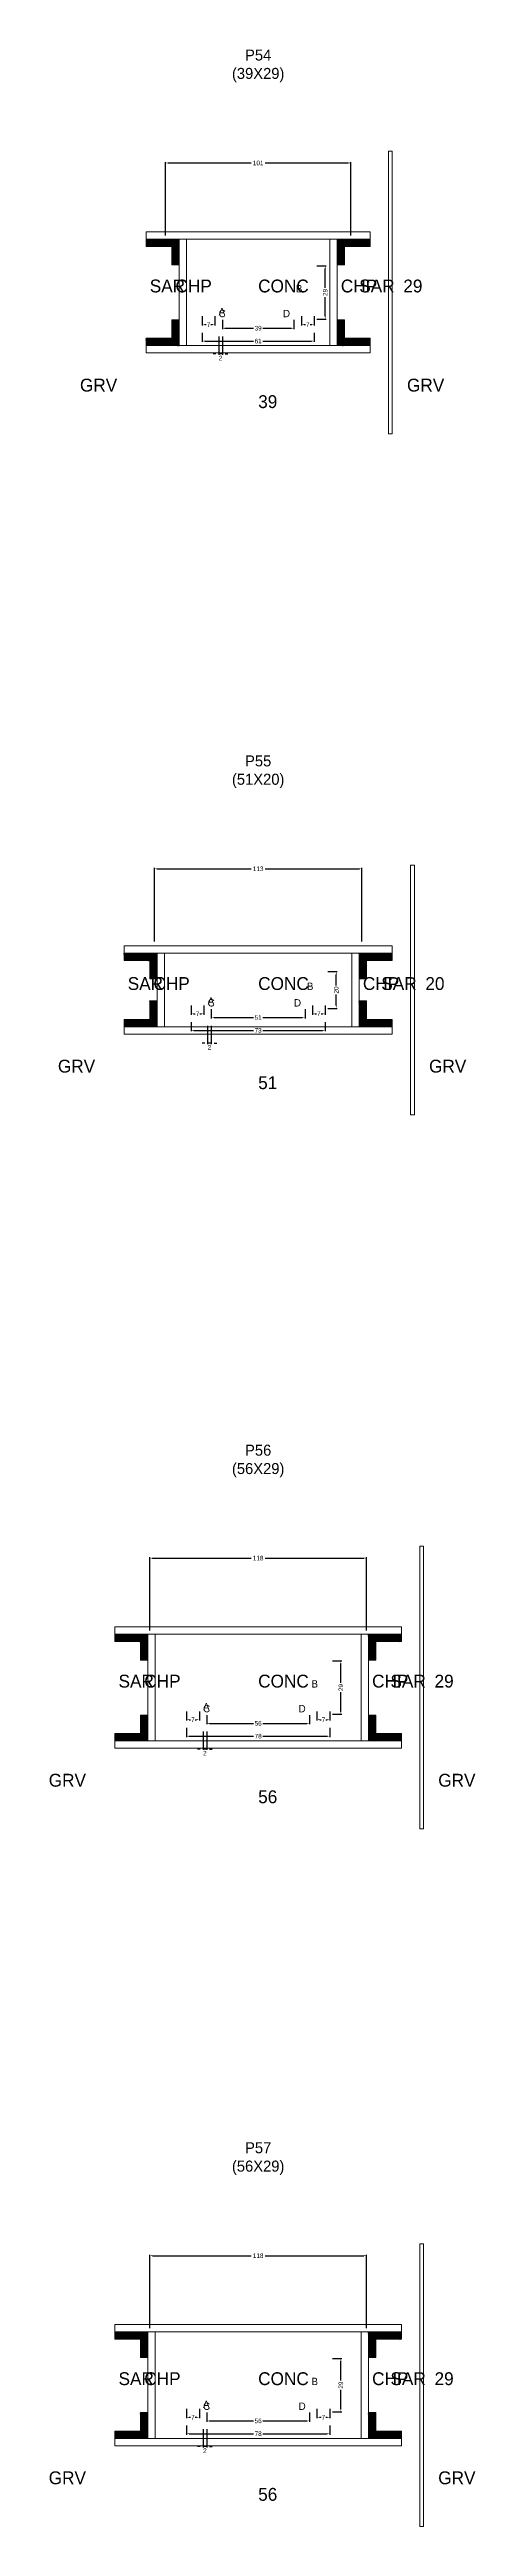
# Model space of a CAD drawing. Header units: centimetres. Extents: x -10500 to 4121, y -45226 to 295.
# Drawn here: x -114 to 118, y -6777 to -5428 of the extents above; entities that cross this region are included whole.
import ezdxf

# ---------------------------------------------------------------- set-up
doc = ezdxf.new("R2010")
doc.units = ezdxf.units.CM
for name, color, linetype in [('COTA', 241, 'Continuous'), ('Hachura', 251, 'Continuous'), ('NOMENCLATURA', 7, 'Continuous'), ('SARRAFO', 251, 'Continuous'), ('Texto Seção', 7, 'Continuous')]:
    doc.layers.add(name, color=color, linetype=linetype)
doc.dimstyles.new('cotax2', dxfattribs={"dimtxt": 2.5, "dimasz": 1.5, "dimexe": 0.5, "dimexo": 0.5, "dimgap": 0.5, "dimtad": 1, "dimcen": 2.5, "dimazin": 3, "dimtfac": 1, "dimtmove": 0, "dimatfit": 3})

# ---------------------------------------------------------------- blocks, each defined once
blk = doc.blocks.new('_CLOSEDFILLED')
at = {"color": 0, "linetype": 'BYBLOCK'}
blk.add_solid([(-1, 0.16), (0, 0), (-1, -0.16)], dxfattribs=at)
blk = doc.blocks.new('*D404')
for p, q in [((-30.5, -5582), (-30.5, -5587)), ((30.5, -5582), (30.5, -5587)), ((-29, -5586.5), (-2.5, -5586.5)), ((2.5, -5586.5), (29, -5586.5))]:
    blk.add_line(p, q)
at = {"layer": 'Defpoints'}
for p in [(-30.5, -5581.5), (30.5, -5581.5), (-30.5, -5586.5)]:
    blk.add_point(p, dxfattribs=at)
at = {"layer": 'COTA', "xscale": 1.5, "yscale": 1.5, "rotation": 180}
blk.add_blockref('_CLOSEDFILLED', (-30.5, -5586.5), dxfattribs=at)
at = {"layer": 'COTA', "xscale": 1.5, "yscale": 1.5}
blk.add_blockref('_CLOSEDFILLED', (30.5, -5586.5), dxfattribs=at)
at = {"layer": 'COTA', "insert": (0, -5586.5), "char_height": 2.5, "attachment_point": 5}
blk.add_mtext('61', dxfattribs=at)
blk = doc.blocks.new('*D405')
for p, q in [((-19.5, -5575), (-19.5, -5580)), ((-18, -5579.5), (-2.5, -5579.5)), ((2.5, -5579.5), (18, -5579.5)), ((19.5, -5575), (19.5, -5580))]:
    blk.add_line(p, q)
at = {"layer": 'Defpoints'}
for p in [(-19.5, -5574.5), (-19.5, -5579.5), (19.5, -5574.5)]:
    blk.add_point(p, dxfattribs=at)
at = {"layer": 'COTA', "xscale": 1.5, "yscale": 1.5, "rotation": 180}
blk.add_blockref('_CLOSEDFILLED', (-19.5, -5579.5), dxfattribs=at)
at = {"layer": 'COTA', "xscale": 1.5, "yscale": 1.5}
blk.add_blockref('_CLOSEDFILLED', (19.5, -5579.5), dxfattribs=at)
at = {"layer": 'COTA', "insert": (0, -5579.5), "char_height": 2.5, "attachment_point": 5}
blk.add_mtext('39', dxfattribs=at)
blk = doc.blocks.new('*D406')
for p, q in [((32, -5545.5), (37, -5545.5)), ((36.5, -5557.5), (36.5, -5547)), ((36.5, -5573), (36.5, -5562.5)), ((32, -5574.5), (37, -5574.5))]:
    blk.add_line(p, q)
at = {"layer": 'Defpoints'}
for p in [(31.5, -5545.5), (31.5, -5574.5), (36.5, -5574.5)]:
    blk.add_point(p, dxfattribs=at)
at = {"layer": 'COTA', "xscale": 1.5, "yscale": 1.5}
for p, rotation in [((36.5, -5545.5), 90), ((36.5, -5574.5), 270)]:
    blk.add_blockref('_CLOSEDFILLED', p, dxfattribs=dict(at, rotation=rotation))
at = {"layer": 'COTA', "insert": (36.5, -5560), "char_height": 2.5, "attachment_point": 5, "rotation": 90}
blk.add_mtext('29', dxfattribs=at)
blk = doc.blocks.new('*D407')
for p, q in [((-30.5, -5573), (-30.5, -5578)), ((-29, -5577.5), (-28.25, -5577.5)), ((-25.75, -5577.5), (-25, -5577.5)), ((-23.5, -5573), (-23.5, -5578))]:
    blk.add_line(p, q)
at = {"layer": 'Defpoints'}
for p in [(-30.5, -5572.5), (-23.5, -5572.5), (-30.5, -5577.5)]:
    blk.add_point(p, dxfattribs=at)
at = {"layer": 'COTA', "xscale": 1.5, "yscale": 1.5, "rotation": 180}
blk.add_blockref('_CLOSEDFILLED', (-30.5, -5577.5), dxfattribs=at)
at = {"layer": 'COTA', "xscale": 1.5, "yscale": 1.5}
blk.add_blockref('_CLOSEDFILLED', (-23.5, -5577.5), dxfattribs=at)
at = {"layer": 'COTA', "insert": (-27, -5577.5), "char_height": 2.5, "attachment_point": 5}
blk.add_mtext('7', dxfattribs=at)
blk = doc.blocks.new('*D408')
for p, q in [((23.5, -5573), (23.5, -5578)), ((25, -5577.5), (25.75, -5577.5)), ((28.25, -5577.5), (29, -5577.5)), ((30.5, -5573), (30.5, -5578))]:
    blk.add_line(p, q)
at = {"layer": 'Defpoints'}
for p in [(23.5, -5572.5), (30.5, -5572.5), (23.5, -5577.5)]:
    blk.add_point(p, dxfattribs=at)
at = {"layer": 'COTA', "xscale": 1.5, "yscale": 1.5, "rotation": 180}
blk.add_blockref('_CLOSEDFILLED', (23.5, -5577.5), dxfattribs=at)
at = {"layer": 'COTA', "xscale": 1.5, "yscale": 1.5}
blk.add_blockref('_CLOSEDFILLED', (30.5, -5577.5), dxfattribs=at)
at = {"layer": 'COTA', "insert": (27, -5577.5), "char_height": 2.5, "attachment_point": 5}
blk.add_mtext('7', dxfattribs=at)
blk = doc.blocks.new('*D409')
for p, q in [((-50.5, -5529), (-50.5, -5489)), ((-49, -5489.5), (-3.75, -5489.5)), ((3.75, -5489.5), (49, -5489.5)), ((50.5, -5529), (50.5, -5489))]:
    blk.add_line(p, q)
at = {"layer": 'Defpoints'}
for p in [(-50.5, -5489.5), (-50.5, -5529.5), (50.5, -5529.5)]:
    blk.add_point(p, dxfattribs=at)
at = {"layer": 'COTA', "xscale": 1.5, "yscale": 1.5, "rotation": 180}
blk.add_blockref('_CLOSEDFILLED', (-50.5, -5489.5), dxfattribs=at)
at = {"layer": 'COTA', "xscale": 1.5, "yscale": 1.5}
blk.add_blockref('_CLOSEDFILLED', (50.5, -5489.5), dxfattribs=at)
at = {"layer": 'COTA', "insert": (0, -5489.5), "char_height": 2.5, "attachment_point": 5}
blk.add_mtext('101', dxfattribs=at)
blk = doc.blocks.new('*D430')
for p, q in [((-36.5, -5957.5), (-36.5, -5962.5)), ((-35, -5962), (-2.5, -5962)), ((2.5, -5962), (35, -5962)), ((36.5, -5957.5), (36.5, -5962.5))]:
    blk.add_line(p, q)
at = {"layer": 'Defpoints'}
for p in [(-36.5, -5957), (-36.5, -5962), (36.5, -5957)]:
    blk.add_point(p, dxfattribs=at)
at = {"layer": 'COTA', "xscale": 1.5, "yscale": 1.5, "rotation": 180}
blk.add_blockref('_CLOSEDFILLED', (-36.5, -5962), dxfattribs=at)
at = {"layer": 'COTA', "xscale": 1.5, "yscale": 1.5}
blk.add_blockref('_CLOSEDFILLED', (36.5, -5962), dxfattribs=at)
at = {"layer": 'COTA', "insert": (0, -5962), "char_height": 2.5, "attachment_point": 5}
blk.add_mtext('73', dxfattribs=at)
blk = doc.blocks.new('*D431')
for p, q in [((-25.5, -5950.5), (-25.5, -5955.5)), ((-24, -5955), (-2.5, -5955)), ((2.5, -5955), (24, -5955)), ((25.5, -5950.5), (25.5, -5955.5))]:
    blk.add_line(p, q)
at = {"layer": 'Defpoints'}
for p in [(-25.5, -5950), (25.5, -5950), (-25.5, -5955)]:
    blk.add_point(p, dxfattribs=at)
at = {"layer": 'COTA', "xscale": 1.5, "yscale": 1.5, "rotation": 180}
blk.add_blockref('_CLOSEDFILLED', (-25.5, -5955), dxfattribs=at)
at = {"layer": 'COTA', "xscale": 1.5, "yscale": 1.5}
blk.add_blockref('_CLOSEDFILLED', (25.5, -5955), dxfattribs=at)
at = {"layer": 'COTA', "insert": (0, -5955), "char_height": 2.5, "attachment_point": 5}
blk.add_mtext('51', dxfattribs=at)
blk = doc.blocks.new('*D432')
for p, q in [((38, -5930), (43, -5930)), ((42.5, -5937.5), (42.5, -5931.5)), ((38, -5950), (43, -5950)), ((42.5, -5948.5), (42.5, -5942.5))]:
    blk.add_line(p, q)
at = {"layer": 'Defpoints'}
for p in [(37.5, -5930), (37.5, -5950), (42.5, -5950)]:
    blk.add_point(p, dxfattribs=at)
at = {"layer": 'COTA', "xscale": 1.5, "yscale": 1.5}
for p, rotation in [((42.5, -5930), 90), ((42.5, -5950), 270)]:
    blk.add_blockref('_CLOSEDFILLED', p, dxfattribs=dict(at, rotation=rotation))
at = {"layer": 'COTA', "insert": (42.5, -5940), "char_height": 2.5, "attachment_point": 5, "rotation": 90}
blk.add_mtext('20', dxfattribs=at)
blk = doc.blocks.new('*D433')
for p, q in [((-36.5, -5948.5), (-36.5, -5953.5)), ((-29.5, -5948.5), (-29.5, -5953.5)), ((-35, -5953), (-34.25, -5953)), ((-31.75, -5953), (-31, -5953))]:
    blk.add_line(p, q)
at = {"layer": 'Defpoints'}
for p in [(-36.5, -5948), (-29.5, -5948), (-36.5, -5953)]:
    blk.add_point(p, dxfattribs=at)
at = {"layer": 'COTA', "xscale": 1.5, "yscale": 1.5, "rotation": 180}
blk.add_blockref('_CLOSEDFILLED', (-36.5, -5953), dxfattribs=at)
at = {"layer": 'COTA', "xscale": 1.5, "yscale": 1.5}
blk.add_blockref('_CLOSEDFILLED', (-29.5, -5953), dxfattribs=at)
at = {"layer": 'COTA', "insert": (-33, -5953), "char_height": 2.5, "attachment_point": 5}
blk.add_mtext('7', dxfattribs=at)
blk = doc.blocks.new('*D434')
for p, q in [((29.5, -5948.5), (29.5, -5953.5)), ((36.5, -5948.5), (36.5, -5953.5)), ((31, -5953), (31.75, -5953)), ((34.25, -5953), (35, -5953))]:
    blk.add_line(p, q)
at = {"layer": 'Defpoints'}
for p in [(29.5, -5948), (36.5, -5948), (29.5, -5953)]:
    blk.add_point(p, dxfattribs=at)
at = {"layer": 'COTA', "xscale": 1.5, "yscale": 1.5, "rotation": 180}
blk.add_blockref('_CLOSEDFILLED', (29.5, -5953), dxfattribs=at)
at = {"layer": 'COTA', "xscale": 1.5, "yscale": 1.5}
blk.add_blockref('_CLOSEDFILLED', (36.5, -5953), dxfattribs=at)
at = {"layer": 'COTA', "insert": (33, -5953), "char_height": 2.5, "attachment_point": 5}
blk.add_mtext('7', dxfattribs=at)
blk = doc.blocks.new('*D435')
for p, q in [((-56.5, -5913.5), (-56.5, -5873.5)), ((-55, -5874), (-3.75, -5874)), ((3.75, -5874), (55, -5874)), ((56.5, -5913.5), (56.5, -5873.5))]:
    blk.add_line(p, q)
at = {"layer": 'Defpoints'}
for p in [(-56.5, -5874), (-56.5, -5914), (56.5, -5914)]:
    blk.add_point(p, dxfattribs=at)
at = {"layer": 'COTA', "xscale": 1.5, "yscale": 1.5, "rotation": 180}
blk.add_blockref('_CLOSEDFILLED', (-56.5, -5874), dxfattribs=at)
at = {"layer": 'COTA', "xscale": 1.5, "yscale": 1.5}
blk.add_blockref('_CLOSEDFILLED', (56.5, -5874), dxfattribs=at)
at = {"layer": 'COTA', "insert": (0, -5874), "char_height": 2.5, "attachment_point": 5}
blk.add_mtext('113', dxfattribs=at)
blk = doc.blocks.new('*D456')
for p, q in [((-39, -6342), (-39, -6347)), ((-37.5, -6346.5), (-2.5, -6346.5)), ((2.5, -6346.5), (37.5, -6346.5)), ((39, -6342), (39, -6347))]:
    blk.add_line(p, q)
at = {"layer": 'Defpoints'}
for p in [(-39, -6341.5), (39, -6341.5), (-39, -6346.5)]:
    blk.add_point(p, dxfattribs=at)
at = {"layer": 'COTA', "xscale": 1.5, "yscale": 1.5, "rotation": 180}
blk.add_blockref('_CLOSEDFILLED', (-39, -6346.5), dxfattribs=at)
at = {"layer": 'COTA', "xscale": 1.5, "yscale": 1.5}
blk.add_blockref('_CLOSEDFILLED', (39, -6346.5), dxfattribs=at)
at = {"layer": 'COTA', "insert": (0, -6346.5), "char_height": 2.5, "attachment_point": 5}
blk.add_mtext('78', dxfattribs=at)
blk = doc.blocks.new('*D457')
for p, q in [((-28, -6335), (-28, -6340)), ((-26.5, -6339.5), (-2.5, -6339.5)), ((2.5, -6339.5), (26.5, -6339.5)), ((28, -6335), (28, -6340))]:
    blk.add_line(p, q)
at = {"layer": 'Defpoints'}
for p in [(-28, -6334.5), (-28, -6339.5), (28, -6334.5)]:
    blk.add_point(p, dxfattribs=at)
at = {"layer": 'COTA', "xscale": 1.5, "yscale": 1.5, "rotation": 180}
blk.add_blockref('_CLOSEDFILLED', (-28, -6339.5), dxfattribs=at)
at = {"layer": 'COTA', "xscale": 1.5, "yscale": 1.5}
blk.add_blockref('_CLOSEDFILLED', (28, -6339.5), dxfattribs=at)
at = {"layer": 'COTA', "insert": (0, -6339.5), "char_height": 2.5, "attachment_point": 5}
blk.add_mtext('56', dxfattribs=at)
blk = doc.blocks.new('*D458')
for p, q in [((40.5, -6305.5), (45.5, -6305.5)), ((45, -6317.5), (45, -6307)), ((45, -6333), (45, -6322.5)), ((40.5, -6334.5), (45.5, -6334.5))]:
    blk.add_line(p, q)
at = {"layer": 'Defpoints'}
for p in [(40, -6305.5), (40, -6334.5), (45, -6334.5)]:
    blk.add_point(p, dxfattribs=at)
at = {"layer": 'COTA', "xscale": 1.5, "yscale": 1.5}
for p, rotation in [((45, -6305.5), 90), ((45, -6334.5), 270)]:
    blk.add_blockref('_CLOSEDFILLED', p, dxfattribs=dict(at, rotation=rotation))
at = {"layer": 'COTA', "insert": (45, -6320), "char_height": 2.5, "attachment_point": 5, "rotation": 90}
blk.add_mtext('29', dxfattribs=at)
blk = doc.blocks.new('*D459')
for p, q in [((-39, -6333), (-39, -6338)), ((-37.5, -6337.5), (-36.75, -6337.5)), ((-34.25, -6337.5), (-33.5, -6337.5)), ((-32, -6333), (-32, -6338))]:
    blk.add_line(p, q)
at = {"layer": 'Defpoints'}
for p in [(-39, -6332.5), (-39, -6337.5), (-32, -6332.5)]:
    blk.add_point(p, dxfattribs=at)
at = {"layer": 'COTA', "xscale": 1.5, "yscale": 1.5, "rotation": 180}
blk.add_blockref('_CLOSEDFILLED', (-39, -6337.5), dxfattribs=at)
at = {"layer": 'COTA', "xscale": 1.5, "yscale": 1.5}
blk.add_blockref('_CLOSEDFILLED', (-32, -6337.5), dxfattribs=at)
at = {"layer": 'COTA', "insert": (-35.5, -6337.5), "char_height": 2.5, "attachment_point": 5}
blk.add_mtext('7', dxfattribs=at)
blk = doc.blocks.new('*D460')
for p, q in [((32, -6333), (32, -6338)), ((33.5, -6337.5), (34.25, -6337.5)), ((36.75, -6337.5), (37.5, -6337.5)), ((39, -6333), (39, -6338))]:
    blk.add_line(p, q)
at = {"layer": 'Defpoints'}
for p in [(32, -6332.5), (32, -6337.5), (39, -6332.5)]:
    blk.add_point(p, dxfattribs=at)
at = {"layer": 'COTA', "xscale": 1.5, "yscale": 1.5, "rotation": 180}
blk.add_blockref('_CLOSEDFILLED', (32, -6337.5), dxfattribs=at)
at = {"layer": 'COTA', "xscale": 1.5, "yscale": 1.5}
blk.add_blockref('_CLOSEDFILLED', (39, -6337.5), dxfattribs=at)
at = {"layer": 'COTA', "insert": (35.5, -6337.5), "char_height": 2.5, "attachment_point": 5}
blk.add_mtext('7', dxfattribs=at)
blk = doc.blocks.new('*D461')
for p, q in [((-59, -6289), (-59, -6249)), ((-57.5, -6249.5), (-3.75, -6249.5)), ((3.75, -6249.5), (57.5, -6249.5)), ((59, -6289), (59, -6249))]:
    blk.add_line(p, q)
at = {"layer": 'Defpoints'}
for p in [(-59, -6249.5), (-59, -6289.5), (59, -6289.5)]:
    blk.add_point(p, dxfattribs=at)
at = {"layer": 'COTA', "xscale": 1.5, "yscale": 1.5, "rotation": 180}
blk.add_blockref('_CLOSEDFILLED', (-59, -6249.5), dxfattribs=at)
at = {"layer": 'COTA', "xscale": 1.5, "yscale": 1.5}
blk.add_blockref('_CLOSEDFILLED', (59, -6249.5), dxfattribs=at)
at = {"layer": 'COTA', "insert": (0, -6249.5), "char_height": 2.5, "attachment_point": 5}
blk.add_mtext('118', dxfattribs=at)
blk = doc.blocks.new('*D482')
for p, q in [((-39, -6722), (-39, -6727)), ((-37.5, -6726.5), (-2.5, -6726.5)), ((2.5, -6726.5), (37.5, -6726.5)), ((39, -6722), (39, -6727))]:
    blk.add_line(p, q)
at = {"layer": 'Defpoints'}
for p in [(-39, -6721.5), (-39, -6726.5), (39, -6721.5)]:
    blk.add_point(p, dxfattribs=at)
at = {"layer": 'COTA', "xscale": 1.5, "yscale": 1.5, "rotation": 180}
blk.add_blockref('_CLOSEDFILLED', (-39, -6726.5), dxfattribs=at)
at = {"layer": 'COTA', "xscale": 1.5, "yscale": 1.5}
blk.add_blockref('_CLOSEDFILLED', (39, -6726.5), dxfattribs=at)
at = {"layer": 'COTA', "insert": (0, -6726.5), "char_height": 2.5, "attachment_point": 5}
blk.add_mtext('78', dxfattribs=at)
blk = doc.blocks.new('*D483')
for p, q in [((-28, -6715), (-28, -6720)), ((-26.5, -6719.5), (-2.5, -6719.5)), ((2.5, -6719.5), (26.5, -6719.5)), ((28, -6715), (28, -6720))]:
    blk.add_line(p, q)
at = {"layer": 'Defpoints'}
for p in [(-28, -6714.5), (-28, -6719.5), (28, -6714.5)]:
    blk.add_point(p, dxfattribs=at)
at = {"layer": 'COTA', "xscale": 1.5, "yscale": 1.5, "rotation": 180}
blk.add_blockref('_CLOSEDFILLED', (-28, -6719.5), dxfattribs=at)
at = {"layer": 'COTA', "xscale": 1.5, "yscale": 1.5}
blk.add_blockref('_CLOSEDFILLED', (28, -6719.5), dxfattribs=at)
at = {"layer": 'COTA', "insert": (0, -6719.5), "char_height": 2.5, "attachment_point": 5}
blk.add_mtext('56', dxfattribs=at)
blk = doc.blocks.new('*D484')
for p, q in [((40.5, -6685.5), (45.5, -6685.5)), ((45, -6697.5), (45, -6687)), ((45, -6713), (45, -6702.5)), ((40.5, -6714.5), (45.5, -6714.5))]:
    blk.add_line(p, q)
at = {"layer": 'Defpoints'}
for p in [(40, -6685.5), (40, -6714.5), (45, -6714.5)]:
    blk.add_point(p, dxfattribs=at)
at = {"layer": 'COTA', "xscale": 1.5, "yscale": 1.5}
for p, rotation in [((45, -6685.5), 90), ((45, -6714.5), 270)]:
    blk.add_blockref('_CLOSEDFILLED', p, dxfattribs=dict(at, rotation=rotation))
at = {"layer": 'COTA', "insert": (45, -6700), "char_height": 2.5, "attachment_point": 5, "rotation": 90}
blk.add_mtext('29', dxfattribs=at)
blk = doc.blocks.new('*D485')
for p, q in [((-39, -6713), (-39, -6718)), ((-37.5, -6717.5), (-36.75, -6717.5)), ((-34.25, -6717.5), (-33.5, -6717.5)), ((-32, -6713), (-32, -6718))]:
    blk.add_line(p, q)
at = {"layer": 'Defpoints'}
for p in [(-39, -6712.5), (-39, -6717.5), (-32, -6712.5)]:
    blk.add_point(p, dxfattribs=at)
at = {"layer": 'COTA', "xscale": 1.5, "yscale": 1.5, "rotation": 180}
blk.add_blockref('_CLOSEDFILLED', (-39, -6717.5), dxfattribs=at)
at = {"layer": 'COTA', "xscale": 1.5, "yscale": 1.5}
blk.add_blockref('_CLOSEDFILLED', (-32, -6717.5), dxfattribs=at)
at = {"layer": 'COTA', "insert": (-35.5, -6717.5), "char_height": 2.5, "attachment_point": 5}
blk.add_mtext('7', dxfattribs=at)
blk = doc.blocks.new('*D486')
for p, q in [((32, -6713), (32, -6718)), ((33.5, -6717.5), (34.25, -6717.5)), ((36.75, -6717.5), (37.5, -6717.5)), ((39, -6713), (39, -6718))]:
    blk.add_line(p, q)
at = {"layer": 'Defpoints'}
for p in [(32, -6712.5), (32, -6717.5), (39, -6712.5)]:
    blk.add_point(p, dxfattribs=at)
at = {"layer": 'COTA', "xscale": 1.5, "yscale": 1.5, "rotation": 180}
blk.add_blockref('_CLOSEDFILLED', (32, -6717.5), dxfattribs=at)
at = {"layer": 'COTA', "xscale": 1.5, "yscale": 1.5}
blk.add_blockref('_CLOSEDFILLED', (39, -6717.5), dxfattribs=at)
at = {"layer": 'COTA', "insert": (35.5, -6717.5), "char_height": 2.5, "attachment_point": 5}
blk.add_mtext('7', dxfattribs=at)
blk = doc.blocks.new('*D487')
for p, q in [((-59, -6669), (-59, -6629)), ((-57.5, -6629.5), (-3.75, -6629.5)), ((3.75, -6629.5), (57.5, -6629.5)), ((59, -6669), (59, -6629))]:
    blk.add_line(p, q)
at = {"layer": 'Defpoints'}
for p in [(-59, -6629.5), (-59, -6669.5), (59, -6669.5)]:
    blk.add_point(p, dxfattribs=at)
at = {"layer": 'COTA', "xscale": 1.5, "yscale": 1.5, "rotation": 180}
blk.add_blockref('_CLOSEDFILLED', (-59, -6629.5), dxfattribs=at)
at = {"layer": 'COTA', "xscale": 1.5, "yscale": 1.5}
blk.add_blockref('_CLOSEDFILLED', (59, -6629.5), dxfattribs=at)
at = {"layer": 'COTA', "insert": (0, -6629.5), "char_height": 2.5, "attachment_point": 5}
blk.add_mtext('118', dxfattribs=at)

msp = doc.modelspace()

# ---------------------------------------------------------------- hatches: boundary and pattern name
at = {"layer": 'SARRAFO'}
h = msp.add_hatch(dxfattribs=at)
h.set_pattern_fill('SOLID', scale=2)
h.paths.add_polyline_path([(-61, -5535), (-47, -5535), (-47, -5531), (-61, -5531)])
h = msp.add_hatch(dxfattribs=at)
h.set_pattern_fill('SOLID', scale=2)
h.paths.add_polyline_path([(-47, -5545), (-43, -5545), (-43, -5531), (-47, -5531)])
h = msp.add_hatch(dxfattribs=at)
h.set_pattern_fill('SOLID', scale=2)
h.paths.add_polyline_path([(43, -5545), (47, -5545), (47, -5531), (43, -5531)])
h = msp.add_hatch(dxfattribs=at)
h.set_pattern_fill('SOLID', scale=2)
h.paths.add_polyline_path([(47, -5535), (61, -5535), (61, -5531), (47, -5531)])
h = msp.add_hatch(dxfattribs=at)
h.set_pattern_fill('SOLID', scale=2)
h.paths.add_polyline_path([(-61, -5589), (-47, -5589), (-47, -5585), (-61, -5585)])
h = msp.add_hatch(dxfattribs=at)
h.set_pattern_fill('SOLID', scale=2)
h.paths.add_polyline_path([(-47, -5589), (-43, -5589), (-43, -5575), (-47, -5575)])
h = msp.add_hatch(dxfattribs=at)
h.set_pattern_fill('SOLID', scale=2)
h.paths.add_polyline_path([(43, -5589), (47, -5589), (47, -5575), (43, -5575)])
h = msp.add_hatch(dxfattribs=at)
h.set_pattern_fill('SOLID', scale=2)
h.paths.add_polyline_path([(47, -5589), (61, -5589), (61, -5585), (47, -5585)])
h = msp.add_hatch(dxfattribs=at)
h.set_pattern_fill('SOLID', scale=2)
h.paths.add_polyline_path([(-73, -5924), (-59, -5924), (-59, -5920), (-73, -5920)])
h = msp.add_hatch(dxfattribs=at)
h.set_pattern_fill('SOLID', scale=2)
h.paths.add_polyline_path([(-59, -5934), (-55, -5934), (-55, -5920), (-59, -5920)])
h = msp.add_hatch(dxfattribs=at)
h.set_pattern_fill('SOLID', scale=2)
h.paths.add_polyline_path([(55, -5934), (59, -5934), (59, -5920), (55, -5920)])
h = msp.add_hatch(dxfattribs=at)
h.set_pattern_fill('SOLID', scale=2)
h.paths.add_polyline_path([(59, -5924), (73, -5924), (73, -5920), (59, -5920)])
h = msp.add_hatch(dxfattribs=at)
h.set_pattern_fill('SOLID', scale=2)
h.paths.add_polyline_path([(-59, -5960), (-55, -5960), (-55, -5946), (-59, -5946)])
h = msp.add_hatch(dxfattribs=at)
h.set_pattern_fill('SOLID', scale=2)
h.paths.add_polyline_path([(55, -5960), (59, -5960), (59, -5946), (55, -5946)])
h = msp.add_hatch(dxfattribs=at)
h.set_pattern_fill('SOLID', scale=2)
h.paths.add_polyline_path([(-73, -5960), (-59, -5960), (-59, -5956), (-73, -5956)])
h = msp.add_hatch(dxfattribs=at)
h.set_pattern_fill('SOLID', scale=2)
h.paths.add_polyline_path([(59, -5960), (73, -5960), (73, -5956), (59, -5956)])
h = msp.add_hatch(dxfattribs=at)
h.set_pattern_fill('SOLID', scale=2)
h.paths.add_polyline_path([(-78, -6295), (-64, -6295), (-64, -6291), (-78, -6291)])
h = msp.add_hatch(dxfattribs=at)
h.set_pattern_fill('SOLID', scale=2)
h.paths.add_polyline_path([(-64, -6305), (-60, -6305), (-60, -6291), (-64, -6291)])
h = msp.add_hatch(dxfattribs=at)
h.set_pattern_fill('SOLID', scale=2)
h.paths.add_polyline_path([(60, -6305), (64, -6305), (64, -6291), (60, -6291)])
h = msp.add_hatch(dxfattribs=at)
h.set_pattern_fill('SOLID', scale=2)
h.paths.add_polyline_path([(64, -6295), (78, -6295), (78, -6291), (64, -6291)])
h = msp.add_hatch(dxfattribs=at)
h.set_pattern_fill('SOLID', scale=2)
h.paths.add_polyline_path([(-64, -6349), (-60, -6349), (-60, -6335), (-64, -6335)])
h = msp.add_hatch(dxfattribs=at)
h.set_pattern_fill('SOLID', scale=2)
h.paths.add_polyline_path([(60, -6349), (64, -6349), (64, -6335), (60, -6335)])
h = msp.add_hatch(dxfattribs=at)
h.set_pattern_fill('SOLID', scale=2)
h.paths.add_polyline_path([(-78, -6349), (-64, -6349), (-64, -6345), (-78, -6345)])
h = msp.add_hatch(dxfattribs=at)
h.set_pattern_fill('SOLID', scale=2)
h.paths.add_polyline_path([(64, -6349), (78, -6349), (78, -6345), (64, -6345)])
h = msp.add_hatch(dxfattribs=at)
h.set_pattern_fill('SOLID', scale=2)
h.paths.add_polyline_path([(-78, -6675), (-64, -6675), (-64, -6671), (-78, -6671)])
h = msp.add_hatch(dxfattribs=at)
h.set_pattern_fill('SOLID', scale=2)
h.paths.add_polyline_path([(-64, -6685), (-60, -6685), (-60, -6671), (-64, -6671)])
h = msp.add_hatch(dxfattribs=at)
h.set_pattern_fill('SOLID', scale=2)
h.paths.add_polyline_path([(60, -6685), (64, -6685), (64, -6671), (60, -6671)])
h = msp.add_hatch(dxfattribs=at)
h.set_pattern_fill('SOLID', scale=2)
h.paths.add_polyline_path([(64, -6675), (78, -6675), (78, -6671), (64, -6671)])
h = msp.add_hatch(dxfattribs=at)
h.set_pattern_fill('SOLID', scale=2)
h.paths.add_polyline_path([(-64, -6729), (-60, -6729), (-60, -6715), (-64, -6715)])
h = msp.add_hatch(dxfattribs=at)
h.set_pattern_fill('SOLID', scale=2)
h.paths.add_polyline_path([(60, -6729), (64, -6729), (64, -6715), (60, -6715)])
h = msp.add_hatch(dxfattribs=at)
h.set_pattern_fill('SOLID', scale=2)
h.paths.add_polyline_path([(-78, -6729), (-64, -6729), (-64, -6725), (-78, -6725)])
h = msp.add_hatch(dxfattribs=at)
h.set_pattern_fill('SOLID', scale=2)
h.paths.add_polyline_path([(64, -6729), (78, -6729), (78, -6725), (64, -6725)])

# ---------------------------------------------------------------- linework, layer by layer
at = {"layer": 'Hachura', "lineweight": 13}
for points in [[(71, -5637), (73, -5637), (73, -5483), (71, -5483)], [(83, -6008), (85, -6008), (85, -5872), (83, -5872)], [(88, -6397), (90, -6397), (90, -6243), (88, -6243)], [(88, -6777), (90, -6777), (90, -6623), (88, -6623)]]:
    msp.add_lwpolyline(points, close=True, dxfattribs=at)
at = {"layer": 'Hachura', "lineweight": 18}
for points in [[(-61, -5531), (61, -5531), (61, -5527), (-61, -5527)], [(-43, -5589), (-39, -5589), (-39, -5531), (-43, -5531)], [(39, -5589), (43, -5589), (43, -5531), (39, -5531)], [(-61, -5593), (61, -5593), (61, -5589), (-61, -5589)], [(-73, -5920), (73, -5920), (73, -5916), (-73, -5916)], [(-55, -5960), (-51, -5960), (-51, -5920), (-55, -5920)], [(51, -5960), (55, -5960), (55, -5920), (51, -5920)], [(-73, -5964), (73, -5964), (73, -5960), (-73, -5960)], [(-78, -6291), (78, -6291), (78, -6287), (-78, -6287)], [(-60, -6349), (-56, -6349), (-56, -6291), (-60, -6291)], [(56, -6349), (60, -6349), (60, -6291), (56, -6291)], [(-78, -6353), (78, -6353), (78, -6349), (-78, -6349)], [(-78, -6671), (78, -6671), (78, -6667), (-78, -6667)], [(-60, -6729), (-56, -6729), (-56, -6671), (-60, -6671)], [(56, -6729), (60, -6729), (60, -6671), (56, -6671)], [(-78, -6733), (78, -6733), (78, -6729), (-78, -6729)]]:
    msp.add_lwpolyline(points, close=True, dxfattribs=at)
at = {"layer": 'SARRAFO', "lineweight": 13}
for points in [[(-61, -5535), (-47, -5535), (-47, -5531), (-61, -5531)], [(-47, -5545), (-43, -5545), (-43, -5531), (-47, -5531)], [(43, -5545), (47, -5545), (47, -5531), (43, -5531)], [(47, -5535), (61, -5535), (61, -5531), (47, -5531)], [(-61, -5589), (-47, -5589), (-47, -5585), (-61, -5585)], [(-47, -5589), (-43, -5589), (-43, -5575), (-47, -5575)], [(43, -5589), (47, -5589), (47, -5575), (43, -5575)], [(47, -5589), (61, -5589), (61, -5585), (47, -5585)], [(-73, -5924), (-59, -5924), (-59, -5920), (-73, -5920)], [(-59, -5934), (-55, -5934), (-55, -5920), (-59, -5920)], [(55, -5934), (59, -5934), (59, -5920), (55, -5920)], [(59, -5924), (73, -5924), (73, -5920), (59, -5920)], [(-59, -5960), (-55, -5960), (-55, -5946), (-59, -5946)], [(55, -5960), (59, -5960), (59, -5946), (55, -5946)], [(-73, -5960), (-59, -5960), (-59, -5956), (-73, -5956)], [(59, -5960), (73, -5960), (73, -5956), (59, -5956)], [(-78, -6295), (-64, -6295), (-64, -6291), (-78, -6291)], [(-64, -6305), (-60, -6305), (-60, -6291), (-64, -6291)], [(60, -6305), (64, -6305), (64, -6291), (60, -6291)], [(64, -6295), (78, -6295), (78, -6291), (64, -6291)], [(-64, -6349), (-60, -6349), (-60, -6335), (-64, -6335)], [(60, -6349), (64, -6349), (64, -6335), (60, -6335)], [(-78, -6349), (-64, -6349), (-64, -6345), (-78, -6345)], [(64, -6349), (78, -6349), (78, -6345), (64, -6345)], [(-78, -6675), (-64, -6675), (-64, -6671), (-78, -6671)], [(-64, -6685), (-60, -6685), (-60, -6671), (-64, -6671)], [(60, -6685), (64, -6685), (64, -6671), (60, -6671)], [(64, -6675), (78, -6675), (78, -6671), (64, -6671)], [(-64, -6729), (-60, -6729), (-60, -6715), (-64, -6715)], [(60, -6729), (64, -6729), (64, -6715), (60, -6715)], [(-78, -6729), (-64, -6729), (-64, -6725), (-78, -6725)], [(64, -6729), (78, -6729), (78, -6725), (64, -6725)]]:
    msp.add_lwpolyline(points, close=True, dxfattribs=at)

# ---------------------------------------------------------------- texts
at = {"layer": 'NOMENCLATURA'}
for s, p in [('B', (20.5, -5560)), ('A', (-21.5, -5572.5)), ('C', (-21.5, -5573.5)), ('D', (13.5, -5573.5)), ('B', (26.5, -5940)), ('A', (-27.5, -5948)), ('C', (-27.5, -5949)), ('D', (19.5, -5949)), ('B', (29, -6320)), ('A', (-30, -6332.5)), ('C', (-30, -6333.5)), ('D', (22, -6333.5)), ('B', (29, -6700)), ('A', (-30, -6712.5)), ('C', (-30, -6713.5)), ('D', (22, -6713.5))]:
    msp.add_text(s, height=4, dxfattribs=at).set_placement(p)
at = {"layer": 'NOMENCLATURA', "char_height": 6, "attachment_point": 8}
for s, insert in [('P54\\P(39X29)', (0, -5445.5)), ('P55\\P(51X20)', (0, -5830)), ('P56\\P(56X29)', (0, -6205.5)), ('P57\\P(56X29)', (0, -6585.5))]:
    msp.add_mtext(s, dxfattribs=dict(at, insert=insert))
at = {"layer": 'Texto Seção'}
for s, p in [('SAR', (-59, -5560)), ('CHP', (-45, -5560)), ('CONC', (0, -5560)), ('CHP', (45, -5560)), ('SAR', (55, -5560)), ('29', (79, -5560)), ('GRV', (-97, -5614)), ('GRV', (81, -5614)), ('39', (0, -5623)), ('SAR', (-71, -5940)), ('CHP', (-57, -5940)), ('CONC', (0, -5940)), ('CHP', (57, -5940)), ('SAR', (67, -5940)), ('20', (91, -5940)), ('GRV', (-109, -5985)), ('51', (0, -5994)), ('GRV', (93, -5985)), ('SAR', (-76, -6320)), ('CHP', (-62, -6320)), ('CONC', (0, -6320)), ('CHP', (62, -6320)), ('SAR', (72, -6320)), ('29', (96, -6320)), ('GRV', (-114, -6374)), ('GRV', (98, -6374)), ('56', (0, -6383)), ('SAR', (-76, -6700)), ('CHP', (-62, -6700)), ('CONC', (0, -6700)), ('CHP', (62, -6700)), ('SAR', (72, -6700)), ('29', (96, -6700)), ('GRV', (-114, -6754)), ('56', (0, -6763)), ('GRV', (98, -6754))]:
    msp.add_text(s, height=7, dxfattribs=at).set_placement(p)

# ---------------------------------------------------------------- dimensions: what is measured, and where the dimension line sits
at = {"layer": 'COTA'}
for base, p1, p2, picture, middle in [((-50.5, -5489.5), (-50.5, -5529.5), (50.5, -5529.5), '*D409', (0, -5489.5)), ((-30.5, -5577.5), (-30.5, -5572.5), (-23.5, -5572.5), '*D407', (-27, -5577.5)), ((23.5, -5577.5), (23.5, -5572.5), (30.5, -5572.5), '*D408', (27, -5577.5)), ((-30.5, -5586.5), (-30.5, -5581.5), (30.5, -5581.5), '*D404', (0, -5586.5)), ((-19.5, -5579.5), (-19.5, -5574.5), (19.5, -5574.5), '*D405', (0, -5579.5)), ((-56.5, -5874), (-56.5, -5914), (56.5, -5914), '*D435', (0, -5874)), ((-36.5, -5953), (-36.5, -5948), (-29.5, -5948), '*D433', (-33, -5953)), ((-25.5, -5955), (-25.5, -5950), (25.5, -5950), '*D431', (0, -5955)), ((29.5, -5953), (29.5, -5948), (36.5, -5948), '*D434', (33, -5953)), ((-36.5, -5962), (-36.5, -5957), (36.5, -5957), '*D430', (0, -5962)), ((-59, -6249.5), (-59, -6289.5), (59, -6289.5), '*D461', (0, -6249.5)), ((-39, -6337.5), (-39, -6332.5), (-32, -6332.5), '*D459', (-35.5, -6337.5)), ((-39, -6346.5), (-39, -6341.5), (39, -6341.5), '*D456', (0, -6346.5)), ((-28, -6339.5), (-28, -6334.5), (28, -6334.5), '*D457', (0, -6339.5)), ((32, -6337.5), (32, -6332.5), (39, -6332.5), '*D460', (35.5, -6337.5)), ((-59, -6629.5), (-59, -6669.5), (59, -6669.5), '*D487', (0, -6629.5)), ((-39, -6717.5), (-39, -6712.5), (-32, -6712.5), '*D485', (-35.5, -6717.5)), ((-28, -6719.5), (-28, -6714.5), (28, -6714.5), '*D483', (0, -6719.5)), ((32, -6717.5), (32, -6712.5), (39, -6712.5), '*D486', (35.5, -6717.5)), ((-39, -6726.5), (-39, -6721.5), (39, -6721.5), '*D482', (0, -6726.5))]:
    dim = msp.add_linear_dim(base=base, p1=p1, p2=p2, dimstyle='cotax2', dxfattribs=at)
    dim.commit()
    dim.dimension.update_dxf_attribs({"geometry": picture, "text_midpoint": middle})
for base, p1, p2, picture, middle in [((36.5, -5574.5), (31.5, -5574.5), (31.5, -5545.5), '*D406', (36.5, -5560)), ((42.5, -5950), (37.5, -5950), (37.5, -5930), '*D432', (42.5, -5940)), ((45, -6334.5), (40, -6334.5), (40, -6305.5), '*D458', (45, -6320)), ((45, -6714.5), (40, -6714.5), (40, -6685.5), '*D484', (45, -6700))]:
    dim = msp.add_linear_dim(base=base, p1=p1, p2=p2, angle=90, dimstyle='cotax2', dxfattribs=at)
    dim.commit()
    dim.dimension.update_dxf_attribs({"geometry": picture, "text_midpoint": middle})
for base, p1, p2 in [((-19.5, -5593.5), (-19.5, -5583.5), (-21.5, -5583.5)), ((-25.5, -5969), (-25.5, -5959), (-27.5, -5959)), ((-28, -6353.5), (-28, -6343.5), (-30, -6343.5)), ((-28, -6733.5), (-28, -6723.5), (-30, -6723.5))]:
    msp.add_linear_dim(base=base, p1=p1, p2=p2, dimstyle='cotax2', dxfattribs=at).render()

doc.saveas('drawing.dxf')
